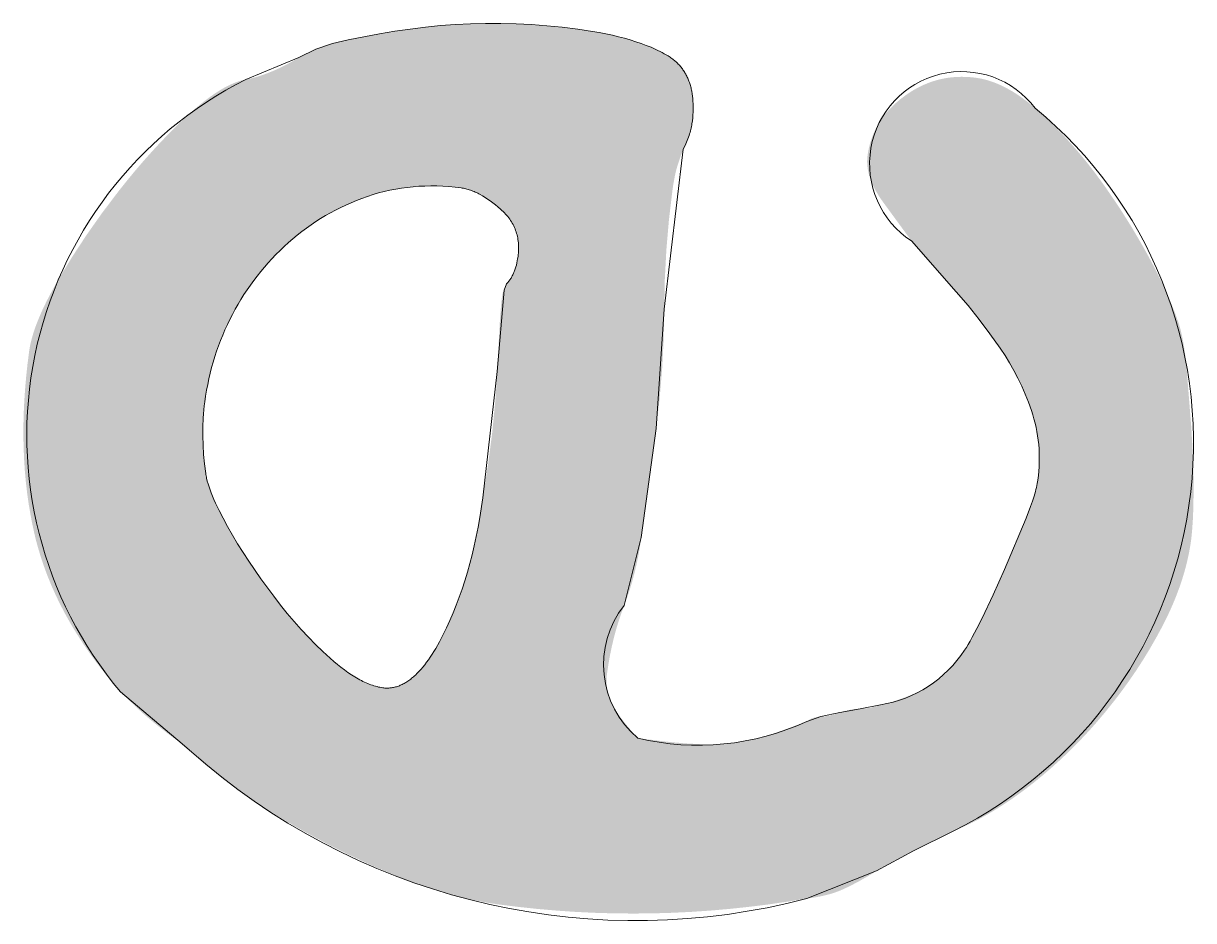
# Model space of a CAD drawing. Header units: millimetres. Extents: x 0 to 505, y 0 to 432.
# Drawn here: x 261.74 to 267.09, y 122.19 to 126.28 of the extents above; entities that cross this region are included whole.
import ezdxf

# ---------------------------------------------------------------- set-up
doc = ezdxf.new("R2010")
doc.units = ezdxf.units.MM
doc.header["$MEASUREMENT"] = 0
doc.layers.add('DEFAULT', color=4, linetype='Continuous')

msp = doc.modelspace()

# ---------------------------------------------------------------- hatches: boundary and pattern name
at = {"layer": 'DEFAULT', "extrusion": (0, 0, -1)}
h = msp.add_hatch(color=7, dxfattribs=at)
h.paths.add_polyline_path([(-266.3657, 125.8969), (-266.4006, 125.8659), (-266.435, 125.8336), (-266.4688, 125.8), (-266.502, 125.7652), (-266.5347, 125.7292), (-266.5669, 125.6919), (-266.5985, 125.6534), (-266.6296, 125.6136), (-266.6601, 125.5727), (-266.6901, 125.5309), (-266.7487, 125.4448), (-266.8053, 125.3552), (-266.8598, 125.2621), (-266.8858, 125.2152), (-266.91, 125.1696), (-266.9326, 125.1251), (-266.9533, 125.0818), (-266.9724, 125.0396), (-266.9897, 124.9987), (-267.0053, 124.9589), (-267.0191, 124.9203), (-267.0223, 124.9105), (-267.0254, 124.9004), (-267.0284, 124.8897), (-267.0312, 124.8786), (-267.0366, 124.855), (-267.0416, 124.8296), (-267.0461, 124.8024), (-267.0502, 124.7734), (-267.0539, 124.7425), (-267.0571, 124.7098), (-267.0793, 124.4289), (-267.0869, 124.2842), (-267.0887, 124.2134), (-267.089, 124.1436), (-267.0881, 124.0776), (-267.0858, 124.0187), (-267.0822, 123.9667), (-267.0799, 123.9433), (-267.0774, 123.9217), (-267.0738, 123.8979), (-267.0696, 123.874), (-267.0648, 123.85), (-267.0594, 123.8259), (-267.0533, 123.8017), (-267.0467, 123.7774), (-267.0394, 123.753), (-267.0315, 123.7285), (-267.0229, 123.7039), (-267.0137, 123.6792), (-267.0039, 123.6543), (-266.9935, 123.6294), (-266.9825, 123.6044), (-266.9708, 123.5793), (-266.9585, 123.554), (-266.9456, 123.5287), (-266.9183, 123.4782), (-266.8897, 123.4283), (-266.8596, 123.3789), (-266.8281, 123.3301), (-266.7951, 123.2819), (-266.7607, 123.2342), (-266.7248, 123.1871), (-266.6876, 123.1406), (-266.6491, 123.095), (-266.6097, 123.0507), (-266.5693, 123.0076), (-266.528, 122.9658), (-266.4857, 122.9252), (-266.4425, 122.886), (-266.3983, 122.848), (-266.3531, 122.8112), (-266.3075, 122.7762), (-266.262, 122.7434), (-266.2166, 122.713), (-266.194, 122.6986), (-266.1714, 122.6847), (-266.1488, 122.6715), (-266.1262, 122.6588), (-266.1037, 122.6466), (-266.0811, 122.6351), (-266.0587, 122.6241), (-266.0362, 122.6136), (-266.0137, 122.6037), (-265.9913, 122.5944), (-265.8945, 122.5485), (-265.8507, 122.5261), (-265.81, 122.504), (-265.6405, 122.4122), (-265.6014, 122.3884), (-265.5633, 122.3667), (-265.5264, 122.3472), (-265.5082, 122.3382), (-265.4904, 122.3298), (-265.4814, 122.3258), (-265.4723, 122.322), (-265.4629, 122.3183), (-265.4533, 122.3148), (-265.4434, 122.3115), (-265.4334, 122.3083), (-265.4232, 122.3054), (-265.4127, 122.3026), (-265.402, 122.2999), (-265.3912, 122.2975), (-265.3801, 122.2952), (-265.3687, 122.293), (-265.3455, 122.2893), (-265.3213, 122.2862), (-265.2332, 122.2718), (-265.1451, 122.2591), (-265.057, 122.2481), (-264.969, 122.2388), (-264.8811, 122.2311), (-264.7931, 122.2252), (-264.7053, 122.221), (-264.6174, 122.2184), (-264.5296, 122.2176), (-264.4418, 122.2184), (-264.3541, 122.2209), (-264.2664, 122.2251), (-264.1787, 122.2311), (-264.0911, 122.2387), (-264.0035, 122.248), (-263.9159, 122.2589), (-263.877, 122.2647), (-263.8375, 122.2717), (-263.7973, 122.2799), (-263.7565, 122.2892), (-263.715, 122.2997), (-263.6729, 122.3114), (-263.6302, 122.3242), (-263.5868, 122.3382), (-263.5428, 122.3534), (-263.4981, 122.3698), (-263.4068, 122.406), (-263.3129, 122.447), (-263.2164, 122.4926), (-263.1209, 122.5409), (-263.0299, 122.59), (-262.9433, 122.6397), (-262.8611, 122.6902), (-262.7834, 122.7415), (-262.7101, 122.7934), (-262.6751, 122.8196), (-262.6412, 122.8461), (-262.6084, 122.8727), (-262.5767, 122.8994), (-262.5635, 122.913), (-262.5502, 122.926), (-262.5368, 122.9384), (-262.5233, 122.9503), (-262.5098, 122.9617), (-262.4961, 122.9725), (-262.4824, 122.9828), (-262.4685, 122.9925), (-262.441, 123.0117), (-262.4135, 123.0317), (-262.3586, 123.0739), (-262.3084, 123.1154), (-262.2864, 123.1346), (-262.2666, 123.1528), (-262.1864, 123.23), (-262.1493, 123.273), (-262.1138, 123.3163), (-262.0801, 123.3598), (-262.048, 123.4036), (-262.0176, 123.4476), (-261.9889, 123.4919), (-261.9618, 123.5364), (-261.9365, 123.5811), (-261.9128, 123.6261), (-261.8908, 123.6713), (-261.8705, 123.7168), (-261.8519, 123.7625), (-261.8349, 123.8085), (-261.8197, 123.8547), (-261.8061, 123.9011), (-261.7999, 123.9244), (-261.7942, 123.9477), (-261.7838, 123.9949), (-261.7745, 124.0428), (-261.7664, 124.0913), (-261.7595, 124.1405), (-261.7538, 124.1905), (-261.7492, 124.2411), (-261.7459, 124.2924), (-261.7437, 124.3444), (-261.7426, 124.3971), (-261.7428, 124.4504), (-261.7441, 124.5045), (-261.7467, 124.5592), (-261.7504, 124.6147), (-261.7553, 124.6708), (-261.7613, 124.7276), (-261.7686, 124.7851), (-261.7698, 124.7933), (-261.7712, 124.8016), (-261.7728, 124.8101), (-261.7746, 124.8188), (-261.7765, 124.8276), (-261.7787, 124.8365), (-261.7837, 124.8548), (-261.7894, 124.8736), (-261.7959, 124.893), (-261.8032, 124.9129), (-261.8113, 124.9334), (-261.8202, 124.9544), (-261.8298, 124.976), (-261.8402, 124.9981), (-261.8514, 125.0208), (-261.8762, 125.0679), (-261.904, 125.1171), (-261.9653, 125.2177), (-262.0309, 125.3176), (-262.1009, 125.4168), (-262.1754, 125.5154), (-262.2139, 125.5638), (-262.2525, 125.6107), (-262.2914, 125.656), (-262.3304, 125.6998), (-262.3695, 125.7421), (-262.4089, 125.7829), (-262.4483, 125.8222), (-262.488, 125.8599), (-262.5077, 125.8778), (-262.527, 125.8948), (-262.546, 125.9107), (-262.5645, 125.9257), (-262.5827, 125.9397), (-262.6006, 125.9527), (-262.618, 125.9648), (-262.6351, 125.9758), (-262.6518, 125.9859), (-262.66, 125.9905), (-262.6682, 125.9949), (-262.6762, 125.9991), (-262.6841, 126.003), (-262.692, 126.0067), (-262.6997, 126.0101), (-262.7074, 126.0133), (-262.715, 126.0162), (-262.7224, 126.0189), (-262.7298, 126.0213), (-262.7371, 126.0235), (-262.7443, 126.0254), (-262.7514, 126.0271), (-262.7584, 126.0285), (-262.7725, 126.0314), (-262.7867, 126.0347), (-262.8011, 126.0385), (-262.8156, 126.0427), (-262.8302, 126.0474), (-262.8451, 126.0525), (-262.86, 126.0581), (-262.8752, 126.0641), (-262.8904, 126.0706), (-262.9059, 126.0776), (-262.9214, 126.0849), (-262.9372, 126.0928), (-262.953, 126.1011), (-262.9691, 126.1098), (-263.0016, 126.1286), (-263.0793, 126.1664), (-263.0889, 126.171), (-263.0986, 126.1751), (-263.1081, 126.1789), (-263.1176, 126.1824), (-263.1271, 126.1854), (-263.1366, 126.1881), (-263.1459, 126.1905), (-263.2982, 126.2241), (-263.369, 126.2374), (-263.4394, 126.2491), (-263.5094, 126.2592), (-263.579, 126.2677), (-263.6481, 126.2745), (-263.7168, 126.2797), (-263.7855, 126.2831), (-263.8546, 126.2848), (-263.9239, 126.2847), (-263.9937, 126.2829), (-264.0637, 126.2794), (-264.1341, 126.2741), (-264.2049, 126.267), (-264.2759, 126.2582), (-264.3421, 126.2482), (-264.3736, 126.2427), (-264.4041, 126.2367), (-264.4335, 126.2304), (-264.4619, 126.2237), (-264.4892, 126.2166), (-264.5155, 126.2091), (-264.5408, 126.2013), (-264.565, 126.1931), (-264.5882, 126.1845), (-264.6103, 126.1755), (-264.6314, 126.1662), (-264.6415, 126.1614), (-264.6514, 126.1565), (-264.6611, 126.1515), (-264.6704, 126.1464), (-264.6795, 126.1412), (-264.6884, 126.1359), (-264.6927, 126.1332), (-264.697, 126.1305), (-264.7011, 126.1276), (-264.7052, 126.1247), (-264.7092, 126.1217), (-264.7131, 126.1187), (-264.7169, 126.1156), (-264.7206, 126.1124), (-264.7243, 126.1091), (-264.7278, 126.1058), (-264.7313, 126.1024), (-264.7347, 126.099), (-264.7381, 126.0954), (-264.7413, 126.0918), (-264.7444, 126.0882), (-264.7475, 126.0845), (-264.7505, 126.0807), (-264.7534, 126.0768), (-264.7562, 126.0729), (-264.759, 126.0689), (-264.7616, 126.0648), (-264.7642, 126.0607), (-264.7667, 126.0565), (-264.7691, 126.0522), (-264.7714, 126.0478), (-264.7736, 126.0434), (-264.7758, 126.0389), (-264.7779, 126.0344), (-264.7799, 126.0298), (-264.7818, 126.0251), (-264.7836, 126.0203), (-264.7853, 126.0155), (-264.787, 126.0106), (-264.7886, 126.0057), (-264.7901, 126.0007), (-264.7915, 125.9956), (-264.7928, 125.9904), (-264.794, 125.9852), (-264.7952, 125.9799), (-264.7963, 125.9745), (-264.7982, 125.9636), (-264.7997, 125.9524), (-264.801, 125.9409), (-264.8019, 125.9292), (-264.8025, 125.9171), (-264.8027, 125.9048), (-264.8027, 125.8923), (-264.8022, 125.8794), (-264.8015, 125.8663), (-264.8004, 125.8529), (-264.799, 125.8393), (-264.7973, 125.8253), (-264.7964, 125.8193), (-264.7952, 125.8131), (-264.7939, 125.8067), (-264.7924, 125.8002), (-264.7906, 125.7935), (-264.7887, 125.7867), (-264.7865, 125.7797), (-264.7841, 125.7726), (-264.7815, 125.7653), (-264.7787, 125.7579), (-264.7725, 125.7425), (-264.7655, 125.7265), (-264.7576, 125.7098), (-264.7489, 125.6871), (-264.741, 125.6651), (-264.7339, 125.6438), (-264.7276, 125.6231), (-264.7248, 125.6126), (-264.7221, 125.6015), (-264.7195, 125.5899), (-264.7171, 125.5777), (-264.7124, 125.5517), (-264.7081, 125.5232), (-264.6919, 125.3867), (-264.6802, 125.2504), (-264.6731, 125.1143), (-264.6706, 124.9785), (-264.668, 124.8425), (-264.6609, 124.7063), (-264.6493, 124.5701), (-264.6331, 124.4338), (-264.6331, 124.4337), (-264.5656, 123.9353), (-264.5595, 123.8941), (-264.5524, 123.8536), (-264.5442, 123.8138), (-264.5349, 123.7747), (-264.5247, 123.7364), (-264.5134, 123.6987), (-264.501, 123.6618), (-264.4877, 123.6257), (-264.4742, 123.5894), (-264.4618, 123.5524), (-264.4504, 123.5148), (-264.4401, 123.4764), (-264.4309, 123.4374), (-264.4227, 123.3976), (-264.4155, 123.3572), (-264.4095, 123.316), (-264.4087, 123.3101), (-264.4081, 123.3042), (-264.4076, 123.2984), (-264.4072, 123.2926), (-264.407, 123.2868), (-264.4069, 123.2811), (-264.4069, 123.2755), (-264.407, 123.2698), (-264.4072, 123.2643), (-264.4076, 123.2587), (-264.4081, 123.2532), (-264.4087, 123.2478), (-264.4094, 123.2424), (-264.4103, 123.237), (-264.4113, 123.2317), (-264.4124, 123.2264), (-264.4136, 123.2211), (-264.415, 123.2159), (-264.4165, 123.2108), (-264.4181, 123.2057), (-264.4198, 123.2006), (-264.4217, 123.1956), (-264.4236, 123.1906), (-264.4257, 123.1856), (-264.4279, 123.1807), (-264.4303, 123.1759), (-264.4328, 123.1711), (-264.4354, 123.1663), (-264.4381, 123.1616), (-264.4409, 123.1569), (-264.4439, 123.1523), (-264.447, 123.1477), (-264.4725, 123.1121), (-264.4853, 123.0952), (-264.4982, 123.0788), (-264.5112, 123.063), (-264.5242, 123.0478), (-264.5373, 123.0331), (-264.5505, 123.019), (-264.6723, 123.0039), (-264.7267, 122.9985), (-264.7766, 122.9944), (-264.824, 122.9918), (-264.8471, 122.9911), (-264.87, 122.9908), (-264.8924, 122.991), (-264.9146, 122.9915), (-264.9364, 122.9925), (-264.9578, 122.994), (-264.9792, 122.9959), (-265.0004, 122.9984), (-265.0215, 123.0015), (-265.0426, 123.0053), (-265.0635, 123.0095), (-265.0843, 123.0144), (-265.1049, 123.0199), (-265.1255, 123.0259), (-265.1684, 123.0396), (-265.2155, 123.0558), (-265.3221, 123.0958), (-265.3238, 123.097), (-265.3255, 123.0983), (-265.3272, 123.0995), (-265.329, 123.1006), (-265.3307, 123.1017), (-265.3325, 123.1028), (-265.3343, 123.1038), (-265.3362, 123.1048), (-265.338, 123.1057), (-265.3399, 123.1067), (-265.3418, 123.1075), (-265.3437, 123.1084), (-265.3456, 123.1092), (-265.3475, 123.11), (-265.3495, 123.1107), (-265.3514, 123.1114), (-265.3534, 123.112), (-265.3554, 123.1127), (-265.3575, 123.1132), (-265.3595, 123.1138), (-265.3616, 123.1143), (-265.3637, 123.1148), (-265.3657, 123.1152), (-265.3679, 123.1156), (-265.37, 123.116), (-265.3721, 123.1163), (-265.3765, 123.1168), (-265.3809, 123.1172), (-265.3854, 123.1175), (-265.39, 123.1177), (-265.3948, 123.118), (-265.3996, 123.1184), (-265.4045, 123.119), (-265.4096, 123.1197), (-265.4148, 123.1206), (-265.4201, 123.1215), (-265.4254, 123.1226), (-265.4309, 123.1238), (-265.4366, 123.1252), (-265.4481, 123.1283), (-265.4601, 123.1319), (-265.4726, 123.136), (-265.4852, 123.14), (-265.4975, 123.1435), (-265.5035, 123.145), (-265.5095, 123.1464), (-265.5154, 123.1477), (-265.5212, 123.1489), (-265.527, 123.1499), (-265.5327, 123.1508), (-265.5383, 123.1515), (-265.5439, 123.1522), (-265.5494, 123.1527), (-265.5548, 123.1531), (-265.5601, 123.1534), (-265.5654, 123.1535), (-265.5708, 123.1536), (-265.5762, 123.1538), (-265.5817, 123.1541), (-265.5873, 123.1546), (-265.5929, 123.1552), (-265.5985, 123.156), (-265.6043, 123.1569), (-265.61, 123.1579), (-265.6159, 123.1591), (-265.6218, 123.1604), (-265.6278, 123.1618), (-265.6338, 123.1634), (-265.6399, 123.1651), (-265.646, 123.167), (-265.6585, 123.1711), (-265.6836, 123.1772), (-265.7088, 123.1843), (-265.734, 123.1923), (-265.7594, 123.2012), (-265.7849, 123.2111), (-265.8105, 123.2219), (-265.8363, 123.2337), (-265.8622, 123.2463), (-265.8686, 123.2497), (-265.875, 123.2532), (-265.8814, 123.2568), (-265.8877, 123.2605), (-265.8939, 123.2644), (-265.9001, 123.2684), (-265.9063, 123.2726), (-265.9124, 123.2769), (-265.9184, 123.2813), (-265.9244, 123.2859), (-265.9303, 123.2906), (-265.9362, 123.2954), (-265.942, 123.3004), (-265.9478, 123.3055), (-265.9535, 123.3108), (-265.9592, 123.3162), (-265.9704, 123.3274), (-265.9814, 123.3391), (-265.9922, 123.3514), (-266.0027, 123.3643), (-266.0131, 123.3777), (-266.0232, 123.3917), (-266.0332, 123.4062), (-266.0508, 123.4332), (-266.0593, 123.4469), (-266.0684, 123.4624), (-266.0781, 123.4798), (-266.0993, 123.52), (-266.1231, 123.5674), (-266.1737, 123.6738), (-266.2256, 123.7891), (-266.3238, 124.0235), (-266.3443, 124.0774), (-266.3528, 124.1018), (-266.36, 124.1244), (-266.3661, 124.1453), (-266.3688, 124.1551), (-266.3711, 124.1645), (-266.3731, 124.1734), (-266.3748, 124.1819), (-266.3763, 124.19), (-266.3774, 124.1977), (-266.38, 124.2184), (-266.3819, 124.239), (-266.3833, 124.2594), (-266.3841, 124.2798), (-266.3842, 124.3001), (-266.3839, 124.3202), (-266.3829, 124.3403), (-266.3813, 124.3602), (-266.3792, 124.3801), (-266.3765, 124.3998), (-266.3732, 124.4194), (-266.3693, 124.4389), (-266.3648, 124.4583), (-266.3598, 124.4776), (-266.3541, 124.4968), (-266.3479, 124.5159), (-266.3344, 124.5536), (-266.3196, 124.5907), (-266.3036, 124.6272), (-266.2864, 124.6631), (-266.268, 124.6985), (-266.2483, 124.7332), (-266.2275, 124.7673), (-266.2054, 124.8009), (-266.1588, 124.8668), (-266.1098, 124.9317), (-266.0584, 124.9953), (-266.0044, 125.0577), (-265.8003, 125.2908), (-265.6678, 125.4718), (-265.658, 125.4859), (-265.6489, 125.4999), (-265.6406, 125.5137), (-265.6367, 125.5205), (-265.633, 125.5274), (-265.6295, 125.5342), (-265.6262, 125.5409), (-265.623, 125.5476), (-265.6201, 125.5543), (-265.6173, 125.5609), (-265.6147, 125.5676), (-265.6123, 125.5741), (-265.61, 125.5807), (-265.608, 125.5872), (-265.6061, 125.5936), (-265.6045, 125.6001), (-265.603, 125.6065), (-265.6016, 125.6128), (-265.6005, 125.6191), (-265.5996, 125.6254), (-265.5988, 125.6317), (-265.5982, 125.6379), (-265.5978, 125.6441), (-265.5976, 125.6502), (-265.5976, 125.6563), (-265.5977, 125.6624), (-265.5981, 125.6684), (-265.5986, 125.6744), (-265.5993, 125.6804), (-265.6008, 125.6907), (-265.6026, 125.7009), (-265.6046, 125.711), (-265.6069, 125.721), (-265.6094, 125.7309), (-265.6122, 125.7406), (-265.6152, 125.7502), (-265.6184, 125.7598), (-265.6219, 125.7692), (-265.6256, 125.7785), (-265.6296, 125.7876), (-265.6338, 125.7967), (-265.6382, 125.8056), (-265.6429, 125.8144), (-265.6479, 125.8231), (-265.6531, 125.8317), (-265.6585, 125.8402), (-265.6642, 125.8485), (-265.6701, 125.8568), (-265.6763, 125.8649), (-265.6827, 125.8729), (-265.6893, 125.8808), (-265.6962, 125.8886), (-265.7034, 125.8963), (-265.7108, 125.9038), (-265.7184, 125.9113), (-265.7263, 125.9186), (-265.7344, 125.9258), (-265.7428, 125.9329), (-265.7514, 125.9399), (-265.7602, 125.9467), (-265.7693, 125.9535), (-265.7786, 125.96), (-265.7879, 125.9663), (-265.7972, 125.9724), (-265.8066, 125.9782), (-265.8161, 125.9837), (-265.8257, 125.989), (-265.8352, 125.994), (-265.8449, 125.9988), (-265.8546, 126.0033), (-265.8644, 126.0075), (-265.8742, 126.0115), (-265.8841, 126.0153), (-265.8941, 126.0188), (-265.9041, 126.022), (-265.9142, 126.025), (-265.9243, 126.0277), (-265.9345, 126.0301), (-265.9447, 126.0323), (-265.9551, 126.0343), (-265.9654, 126.036), (-265.9759, 126.0374), (-265.9864, 126.0386), (-265.9969, 126.0395), (-266.0075, 126.0402), (-266.0182, 126.0406), (-266.0289, 126.0407), (-266.0397, 126.0406), (-266.0506, 126.0403), (-266.0615, 126.0397), (-266.0725, 126.0388), (-266.0835, 126.0377), (-266.0946, 126.0363), (-266.1028, 126.0351), (-266.111, 126.0337), (-266.1192, 126.0321), (-266.1274, 126.0303), (-266.1357, 126.0283), (-266.144, 126.026), (-266.1523, 126.0236), (-266.1606, 126.021), (-266.1689, 126.0182), (-266.1773, 126.0151), (-266.1856, 126.0119), (-266.194, 126.0085), (-266.2024, 126.0048), (-266.2109, 126.001), (-266.2193, 125.9969), (-266.2278, 125.9927), (-266.2363, 125.9882), (-266.2448, 125.9835), (-266.2618, 125.9736), (-266.279, 125.9629), (-266.2962, 125.9513), (-266.3134, 125.9389), (-266.3308, 125.9257), (-266.3482, 125.9118)], flags=0)
h.paths.add_polyline_path([(-263.3146, 125.4942), (-263.3401, 125.5025), (-263.3657, 125.51), (-263.3915, 125.5166), (-263.4174, 125.5226), (-263.4436, 125.5277), (-263.4699, 125.5321), (-263.4964, 125.5356), (-263.5231, 125.5385), (-263.5499, 125.5405), (-263.5769, 125.5417), (-263.6041, 125.5422), (-263.6315, 125.5419), (-263.659, 125.5409), (-263.6867, 125.539), (-263.7146, 125.5364), (-263.7427, 125.533), (-263.7479, 125.5322), (-263.7531, 125.5313), (-263.7584, 125.5302), (-263.7637, 125.529), (-263.769, 125.5276), (-263.7744, 125.5261), (-263.7797, 125.5245), (-263.7851, 125.5227), (-263.7906, 125.5207), (-263.796, 125.5186), (-263.8015, 125.5164), (-263.807, 125.514), (-263.8126, 125.5115), (-263.8181, 125.5088), (-263.8237, 125.506), (-263.8293, 125.503), (-263.8406, 125.4967), (-263.8521, 125.4898), (-263.8636, 125.4822), (-263.8752, 125.4742), (-263.887, 125.4655), (-263.8989, 125.4562), (-263.9108, 125.4464), (-263.9229, 125.436), (-263.9289, 125.4306), (-263.9346, 125.4251), (-263.9402, 125.4196), (-263.9454, 125.4139), (-263.9505, 125.4082), (-263.9554, 125.4024), (-263.96, 125.3964), (-263.9644, 125.3904), (-263.9685, 125.3843), (-263.9725, 125.3782), (-263.9762, 125.3719), (-263.9797, 125.3655), (-263.983, 125.3591), (-263.986, 125.3525), (-263.9888, 125.3459), (-263.9914, 125.3392), (-263.9938, 125.3324), (-263.9959, 125.3255), (-263.9979, 125.3185), (-263.9996, 125.3115), (-264.001, 125.3043), (-264.0023, 125.2971), (-264.0033, 125.2898), (-264.0041, 125.2824), (-264.0047, 125.2749), (-264.005, 125.2673), (-264.0051, 125.2596), (-264.005, 125.2518), (-264.0047, 125.244), (-264.0041, 125.2361), (-264.0034, 125.228), (-264.0024, 125.2199), (-264.0008, 125.2097), (-263.9991, 125.1997), (-263.9971, 125.1901), (-263.9948, 125.1808), (-263.9923, 125.1718), (-263.991, 125.1675), (-263.9896, 125.1632), (-263.9882, 125.159), (-263.9867, 125.1549), (-263.9851, 125.1508), (-263.9835, 125.1468), (-263.9818, 125.1429), (-263.98, 125.1391), (-263.9782, 125.1354), (-263.9764, 125.1318), (-263.9744, 125.1282), (-263.9725, 125.1247), (-263.9704, 125.1213), (-263.9683, 125.118), (-263.9661, 125.1147), (-263.9639, 125.1115), (-263.9616, 125.1085), (-263.9593, 125.1055), (-263.9569, 125.1025), (-263.9544, 125.0997), (-263.9518, 125.0969), (-263.9493, 125.0942), (-263.9484, 125.0885), (-263.9479, 125.0859), (-263.9474, 125.0834), (-263.9469, 125.0811), (-263.9463, 125.0789), (-263.9458, 125.0768), (-263.9455, 125.0759), (-263.9452, 125.075), (-263.9449, 125.0741), (-263.9445, 125.0732), (-263.9442, 125.0724), (-263.9439, 125.0717), (-263.9435, 125.0709), (-263.9432, 125.0702), (-263.9428, 125.0696), (-263.9425, 125.0689), (-263.9423, 125.0686), (-263.9421, 125.0683), (-263.9419, 125.0681), (-263.9417, 125.0678), (-263.9415, 125.0675), (-263.9413, 125.0673), (-263.9411, 125.067), (-263.9409, 125.0668), (-263.9407, 125.0666), (-263.9405, 125.0663), (-263.9403, 125.0661), (-263.9401, 125.0659), (-263.9399, 125.0657), (-263.9397, 125.0656), (-263.9395, 125.0654), (-263.9393, 125.0652), (-263.9391, 125.0651), (-263.9389, 125.0649), (-263.9387, 125.0647), (-263.9385, 125.0645), (-263.9383, 125.0643), (-263.9381, 125.0641), (-263.9379, 125.0639), (-263.9377, 125.0636), (-263.9375, 125.0634), (-263.9373, 125.0632), (-263.9371, 125.0629), (-263.9369, 125.0626), (-263.9367, 125.0624), (-263.9365, 125.0621), (-263.9362, 125.0615), (-263.9358, 125.0609), (-263.9354, 125.0602), (-263.9351, 125.0595), (-263.9348, 125.0587), (-263.9344, 125.058), (-263.9341, 125.0572), (-263.9338, 125.0563), (-263.9334, 125.0554), (-263.9331, 125.0545), (-263.9328, 125.0535), (-263.9322, 125.0515), (-263.9317, 125.0494), (-263.9311, 125.0471), (-263.9306, 125.0446), (-263.9302, 125.042), (-263.9297, 125.0393), (-263.9293, 125.0365), (-263.9269, 125.0156), (-263.9243, 124.9884), (-263.919, 124.9155), (-263.9073, 124.6949), (-263.9036, 124.6268), (-263.8985, 124.5576), (-263.8846, 124.4156), (-263.8655, 124.269), (-263.8275, 124.0275), (-263.8197, 123.9837), (-263.8112, 123.9406), (-263.8021, 123.8985), (-263.7923, 123.8571), (-263.782, 123.8166), (-263.7709, 123.7769), (-263.7592, 123.7381), (-263.7469, 123.7001), (-263.734, 123.663), (-263.7204, 123.6267), (-263.7062, 123.5912), (-263.6913, 123.5566), (-263.6758, 123.5229), (-263.6596, 123.49), (-263.6431, 123.4585), (-263.6264, 123.4293), (-263.6181, 123.4155), (-263.6098, 123.4022), (-263.6014, 123.3895), (-263.593, 123.3774), (-263.5846, 123.3657), (-263.5761, 123.3547), (-263.5677, 123.3441), (-263.5592, 123.3342), (-263.5507, 123.3247), (-263.5422, 123.3158), (-263.5336, 123.3075), (-263.5294, 123.3035), (-263.5251, 123.2997), (-263.5208, 123.296), (-263.5165, 123.2924), (-263.5122, 123.289), (-263.5079, 123.2857), (-263.5036, 123.2826), (-263.4993, 123.2796), (-263.495, 123.2767), (-263.4906, 123.274), (-263.4863, 123.2714), (-263.482, 123.2689), (-263.4776, 123.2666), (-263.4733, 123.2644), (-263.4689, 123.2623), (-263.4646, 123.2604), (-263.4602, 123.2586), (-263.4558, 123.2569), (-263.4515, 123.2554), (-263.4471, 123.254), (-263.4427, 123.2528), (-263.4383, 123.2517), (-263.4339, 123.2507), (-263.4295, 123.2499), (-263.4251, 123.2492), (-263.4207, 123.2486), (-263.4163, 123.2482), (-263.4119, 123.2479), (-263.4075, 123.2478), (-263.403, 123.2477), (-263.3986, 123.2479), (-263.3942, 123.2481), (-263.3897, 123.2485), (-263.3853, 123.249), (-263.3786, 123.25), (-263.3718, 123.2513), (-263.365, 123.2527), (-263.3582, 123.2543), (-263.3512, 123.2562), (-263.3443, 123.2582), (-263.3373, 123.2605), (-263.3302, 123.263), (-263.323, 123.2656), (-263.3159, 123.2685), (-263.3086, 123.2716), (-263.3013, 123.2749), (-263.294, 123.2784), (-263.2866, 123.2821), (-263.2791, 123.286), (-263.2716, 123.2902), (-263.2564, 123.299), (-263.241, 123.3088), (-263.2253, 123.3193), (-263.2095, 123.3307), (-263.1934, 123.3429), (-263.1771, 123.3559), (-263.1606, 123.3698), (-263.1438, 123.3845), (-263.1104, 123.4154), (-263.0773, 123.4475), (-263.0445, 123.4809), (-263.0121, 123.5156), (-262.9801, 123.5516), (-262.9484, 123.5888), (-262.9171, 123.6273), (-262.8861, 123.6671), (-262.8267, 123.7477), (-262.7719, 123.8276), (-262.7461, 123.8673), (-262.7214, 123.9069), (-262.6978, 123.9464), (-262.6754, 123.9857), (-262.6547, 124.0238), (-262.6363, 124.0597), (-262.6203, 124.0934), (-262.6132, 124.1094), (-262.6067, 124.1248), (-262.6007, 124.1398), (-262.5954, 124.1541), (-262.5906, 124.1679), (-262.5864, 124.1812), (-262.5828, 124.1939), (-262.5812, 124.2001), (-262.5798, 124.2061), (-262.5785, 124.212), (-262.5773, 124.2178), (-262.5763, 124.2234), (-262.5755, 124.2289), (-262.57, 124.2718), (-262.566, 124.3145), (-262.5634, 124.3572), (-262.5623, 124.3996), (-262.5626, 124.4411), (-262.5642, 124.4809), (-262.5655, 124.5002), (-262.5671, 124.5191), (-262.569, 124.5375), (-262.5713, 124.5556), (-262.5752, 124.5822), (-262.5796, 124.6086), (-262.5846, 124.6348), (-262.5901, 124.6607), (-262.5961, 124.6865), (-262.6026, 124.712), (-262.6097, 124.7373), (-262.6174, 124.7624), (-262.6255, 124.7873), (-262.6343, 124.8119), (-262.6435, 124.8364), (-262.6533, 124.8606), (-262.6636, 124.8846), (-262.6744, 124.9084), (-262.6858, 124.932), (-262.6978, 124.9554), (-262.7102, 124.9784), (-262.7232, 125.0012), (-262.7366, 125.0236), (-262.7505, 125.0456), (-262.7648, 125.0673), (-262.7796, 125.0887), (-262.7949, 125.1097), (-262.8107, 125.1304), (-262.8269, 125.1507), (-262.8436, 125.1707), (-262.8608, 125.1903), (-262.8784, 125.2096), (-262.8965, 125.2285), (-262.915, 125.2471), (-262.9341, 125.2654), (-262.9536, 125.2833), (-262.9735, 125.3007), (-262.9938, 125.3176), (-263.0145, 125.3339), (-263.0355, 125.3496), (-263.0568, 125.3648), (-263.0785, 125.3794), (-263.1006, 125.3934), (-263.1229, 125.4068), (-263.1457, 125.4197), (-263.1688, 125.4321), (-263.1922, 125.4438), (-263.216, 125.455), (-263.2401, 125.4657), (-263.2646, 125.4758), (-263.2894, 125.4853)], flags=0)

# ---------------------------------------------------------------- linework, layer by layer
at = {"layer": 'DEFAULT', "color": 7, "lineweight": 0}
msp.add_lwpolyline([(266.3657, 125.8969, -0.543539), (265.9913, 122.5944), (265.81, 122.504), (265.6405, 122.4122), (265.3213, 122.2862, -0.243215), (262.5767, 122.8994), (262.4685, 122.9925), (262.1864, 123.23, -0.484072), (262.7584, 126.0285), (263.0016, 126.1286), (263.0793, 126.1664), (263.1553, 126.1925), (263.227, 126.2091), (263.2982, 126.2241), (263.369, 126.2374), (263.4394, 126.2491), (263.5094, 126.2592), (263.579, 126.2677), (263.6481, 126.2745), (263.7168, 126.2797), (263.7855, 126.2831), (263.8546, 126.2848), (263.9239, 126.2847), (263.9937, 126.2829), (264.0637, 126.2794), (264.1341, 126.2741), (264.2049, 126.267), (264.2759, 126.2582), (264.3421, 126.2482), (264.3736, 126.2427), (264.4041, 126.2367), (264.4335, 126.2304), (264.4619, 126.2237), (264.4892, 126.2166), (264.5155, 126.2091), (264.5408, 126.2013), (264.565, 126.1931), (264.5882, 126.1845), (264.6103, 126.1755), (264.6314, 126.1662), (264.6415, 126.1614), (264.6514, 126.1565), (264.6611, 126.1515), (264.6704, 126.1464), (264.6795, 126.1412), (264.6884, 126.1359), (264.6927, 126.1332), (264.697, 126.1305), (264.7011, 126.1276), (264.7052, 126.1247), (264.7092, 126.1217), (264.7131, 126.1187), (264.7169, 126.1156), (264.7206, 126.1124), (264.7243, 126.1091), (264.7278, 126.1058), (264.7313, 126.1024), (264.7347, 126.099), (264.7381, 126.0954), (264.7413, 126.0918), (264.7444, 126.0882), (264.7475, 126.0845), (264.7505, 126.0807), (264.7534, 126.0768), (264.7562, 126.0729), (264.759, 126.0689), (264.7616, 126.0648), (264.7642, 126.0607), (264.7667, 126.0565), (264.7691, 126.0522), (264.7714, 126.0478), (264.7736, 126.0434), (264.7758, 126.0389), (264.7779, 126.0344), (264.7799, 126.0298), (264.7818, 126.0251), (264.7836, 126.0203), (264.7853, 126.0155), (264.787, 126.0106), (264.7886, 126.0057), (264.7901, 126.0007), (264.7915, 125.9956), (264.7928, 125.9904), (264.794, 125.9852), (264.7952, 125.9799), (264.7963, 125.9745), (264.7982, 125.9636), (264.7997, 125.9524), (264.801, 125.9409), (264.8019, 125.9292), (264.8025, 125.9171), (264.8027, 125.9048), (264.8027, 125.8923), (264.8022, 125.8794), (264.8015, 125.8663), (264.8004, 125.8529), (264.799, 125.8393), (264.7973, 125.8253), (264.7964, 125.8193), (264.7952, 125.8131), (264.7939, 125.8067), (264.7924, 125.8002), (264.7906, 125.7935), (264.7887, 125.7867), (264.7865, 125.7797), (264.7841, 125.7726), (264.7815, 125.7653), (264.7787, 125.7579), (264.7725, 125.7425), (264.7655, 125.7265), (264.7576, 125.7098), (264.6706, 124.9785), (264.6331, 124.4338), (264.5656, 123.9353), (264.4877, 123.6257, 0.407493), (264.5505, 123.019, 0.168653), (265.3221, 123.0958), (265.3854, 123.1175), (265.4726, 123.136), (265.5654, 123.1535), (265.6585, 123.1711, 0.210487), (266.0429, 123.4213), (266.0468, 123.427), (266.0508, 123.4332), (266.0593, 123.4469), (266.0684, 123.4624), (266.0781, 123.4798), (266.0993, 123.52), (266.1231, 123.5674), (266.1737, 123.6738), (266.2256, 123.7891), (266.3238, 124.0235), (266.3443, 124.0774), (266.3528, 124.1018), (266.36, 124.1244), (266.3661, 124.1453), (266.3688, 124.1551), (266.3711, 124.1645), (266.3731, 124.1734), (266.3748, 124.1819), (266.3763, 124.19), (266.3774, 124.1977), (266.38, 124.2184), (266.3819, 124.239), (266.3833, 124.2594), (266.3841, 124.2798), (266.3842, 124.3001), (266.3839, 124.3202), (266.3829, 124.3403), (266.3813, 124.3602), (266.3792, 124.3801), (266.3765, 124.3998), (266.3732, 124.4194), (266.3693, 124.4389), (266.3648, 124.4583), (266.3598, 124.4776), (266.3541, 124.4968), (266.3479, 124.5159), (266.3344, 124.5536), (266.3196, 124.5907), (266.3036, 124.6272), (266.2864, 124.6631), (266.268, 124.6985), (266.2483, 124.7332), (266.2275, 124.7673), (266.2054, 124.8009), (266.1588, 124.8668), (266.1098, 124.9317), (266.0584, 124.9953), (266.0044, 125.0577), (265.8003, 125.2908, -1.191644)], format="xyb", close=True, dxfattribs=at)
msp.add_lwpolyline([(263.3146, 125.4942), (263.2894, 125.4853), (263.2646, 125.4758), (263.2401, 125.4657), (263.216, 125.455), (263.1922, 125.4438), (263.1688, 125.4321), (263.1457, 125.4197), (263.1229, 125.4068), (263.1006, 125.3934), (263.0785, 125.3794), (263.0568, 125.3648), (263.0355, 125.3496), (263.0145, 125.3339), (262.9938, 125.3176), (262.9735, 125.3007), (262.9536, 125.2833), (262.9341, 125.2654), (262.915, 125.2471), (262.8965, 125.2285), (262.8784, 125.2096), (262.8608, 125.1903), (262.8436, 125.1707), (262.8269, 125.1507), (262.8107, 125.1304), (262.7949, 125.1097), (262.7796, 125.0887), (262.7648, 125.0673), (262.7505, 125.0456), (262.7366, 125.0236), (262.7232, 125.0012), (262.7102, 124.9784), (262.6978, 124.9554), (262.6858, 124.932), (262.6744, 124.9084), (262.6636, 124.8846), (262.6533, 124.8606), (262.6435, 124.8364), (262.6343, 124.8119), (262.6255, 124.7873), (262.6174, 124.7624), (262.6097, 124.7373), (262.6026, 124.712), (262.5961, 124.6865), (262.5901, 124.6607), (262.5846, 124.6348), (262.5796, 124.6086), (262.5752, 124.5822), (262.5713, 124.5556), (262.569, 124.5375), (262.5671, 124.5191), (262.5655, 124.5002), (262.5642, 124.4809), (262.5626, 124.4411), (262.5623, 124.3996), (262.5634, 124.3572), (262.566, 124.3145), (262.57, 124.2718), (262.5755, 124.2289), (262.5763, 124.2234), (262.5773, 124.2178), (262.5785, 124.212), (262.5798, 124.2061), (262.5812, 124.2001), (262.5828, 124.1939), (262.5864, 124.1812), (262.5906, 124.1679), (262.5954, 124.1541), (262.6007, 124.1398), (262.6067, 124.1248), (262.6132, 124.1094), (262.6203, 124.0934), (262.6363, 124.0597), (262.6547, 124.0238), (262.6754, 123.9857), (262.6978, 123.9464), (262.7214, 123.9069), (262.7461, 123.8673), (262.7719, 123.8276), (262.8267, 123.7477), (262.8861, 123.6671), (262.9171, 123.6273), (262.9484, 123.5888), (262.9801, 123.5516), (263.0121, 123.5156), (263.0445, 123.4809), (263.0773, 123.4475), (263.1104, 123.4154), (263.1438, 123.3845), (263.1606, 123.3698), (263.1771, 123.3559), (263.1934, 123.3429), (263.2095, 123.3307), (263.2253, 123.3193), (263.241, 123.3088), (263.2564, 123.299), (263.2716, 123.2902), (263.2791, 123.286), (263.2866, 123.2821), (263.294, 123.2784), (263.3013, 123.2749), (263.3086, 123.2716), (263.3159, 123.2685), (263.323, 123.2656), (263.3302, 123.263), (263.3373, 123.2605), (263.3443, 123.2582), (263.3512, 123.2562), (263.3582, 123.2543), (263.365, 123.2527), (263.3718, 123.2513), (263.3786, 123.25), (263.3853, 123.249), (263.3897, 123.2485), (263.3942, 123.2481), (263.3986, 123.2479), (263.403, 123.2477), (263.4075, 123.2478), (263.4119, 123.2479), (263.4163, 123.2482), (263.4207, 123.2486), (263.4251, 123.2492), (263.4295, 123.2499), (263.4339, 123.2507), (263.4383, 123.2517), (263.4427, 123.2528), (263.4471, 123.254), (263.4515, 123.2554), (263.4558, 123.2569), (263.4602, 123.2586), (263.4646, 123.2604), (263.4689, 123.2623), (263.4733, 123.2644), (263.4776, 123.2666), (263.482, 123.2689), (263.4863, 123.2714), (263.4906, 123.274), (263.495, 123.2767), (263.4993, 123.2796), (263.5036, 123.2826), (263.5079, 123.2857), (263.5122, 123.289), (263.5165, 123.2924), (263.5208, 123.296), (263.5251, 123.2997), (263.5294, 123.3035), (263.5336, 123.3075), (263.5422, 123.3158), (263.5507, 123.3247), (263.5592, 123.3342), (263.5677, 123.3441), (263.5761, 123.3547), (263.5846, 123.3657), (263.593, 123.3774), (263.6014, 123.3895), (263.6098, 123.4022), (263.6181, 123.4155), (263.6264, 123.4293), (263.6431, 123.4585), (263.6596, 123.49), (263.6758, 123.5229), (263.6913, 123.5566), (263.7062, 123.5912), (263.7204, 123.6267), (263.734, 123.663), (263.7469, 123.7001), (263.7592, 123.7381), (263.7709, 123.7769), (263.782, 123.8166), (263.7923, 123.8571), (263.8021, 123.8985), (263.8112, 123.9406), (263.8197, 123.9837), (263.8275, 124.0275), (263.8413, 124.1178), (263.9073, 124.6949), (263.9393, 125.0652), (263.9493, 125.0942), (263.9518, 125.0969), (263.9544, 125.0997), (263.9569, 125.1025), (263.9593, 125.1055), (263.9616, 125.1085), (263.9639, 125.1115), (263.9661, 125.1147), (263.9683, 125.118), (263.9704, 125.1213), (263.9725, 125.1247), (263.9744, 125.1282), (263.9764, 125.1318), (263.9782, 125.1354), (263.98, 125.1391), (263.9818, 125.1429), (263.9835, 125.1468), (263.9851, 125.1508), (263.9867, 125.1549), (263.9882, 125.159), (263.9896, 125.1632), (263.991, 125.1675), (263.9923, 125.1718), (263.9948, 125.1808), (263.9971, 125.1901), (263.9991, 125.1997), (264.0008, 125.2097), (264.0024, 125.2199), (264.0034, 125.228), (264.0041, 125.2361), (264.0047, 125.244), (264.005, 125.2518), (264.0051, 125.2596), (264.005, 125.2673), (264.0047, 125.2749), (264.0041, 125.2824), (264.0033, 125.2898), (264.0023, 125.2971), (264.001, 125.3043), (263.9996, 125.3115), (263.9979, 125.3185), (263.9959, 125.3255), (263.9938, 125.3324), (263.9914, 125.3392), (263.9888, 125.3459), (263.986, 125.3525), (263.983, 125.3591), (263.9797, 125.3655), (263.9762, 125.3719), (263.9725, 125.3782), (263.9685, 125.3843), (263.9644, 125.3904), (263.96, 125.3964), (263.9554, 125.4024), (263.9505, 125.4082), (263.9454, 125.4139), (263.9402, 125.4196), (263.9346, 125.4251), (263.9289, 125.4306), (263.9229, 125.436), (263.9108, 125.4464), (263.8989, 125.4562), (263.887, 125.4655), (263.8752, 125.4742), (263.8636, 125.4822), (263.8521, 125.4898), (263.8406, 125.4967), (263.8293, 125.503), (263.8237, 125.506), (263.8181, 125.5088), (263.8126, 125.5115), (263.807, 125.514), (263.8015, 125.5164), (263.796, 125.5186), (263.7906, 125.5207), (263.7851, 125.5227), (263.7797, 125.5245), (263.7744, 125.5261), (263.769, 125.5276), (263.7637, 125.529), (263.7584, 125.5302), (263.7531, 125.5313), (263.7479, 125.5322), (263.7427, 125.533), (263.7146, 125.5364), (263.6867, 125.539), (263.659, 125.5409), (263.6315, 125.5419), (263.6041, 125.5422), (263.5769, 125.5417), (263.5499, 125.5405), (263.5231, 125.5385), (263.4964, 125.5356), (263.4699, 125.5321), (263.4436, 125.5277), (263.4174, 125.5226), (263.3915, 125.5166), (263.3657, 125.51), (263.3401, 125.5025)], close=True, dxfattribs=at)

doc.saveas('drawing.dxf')
